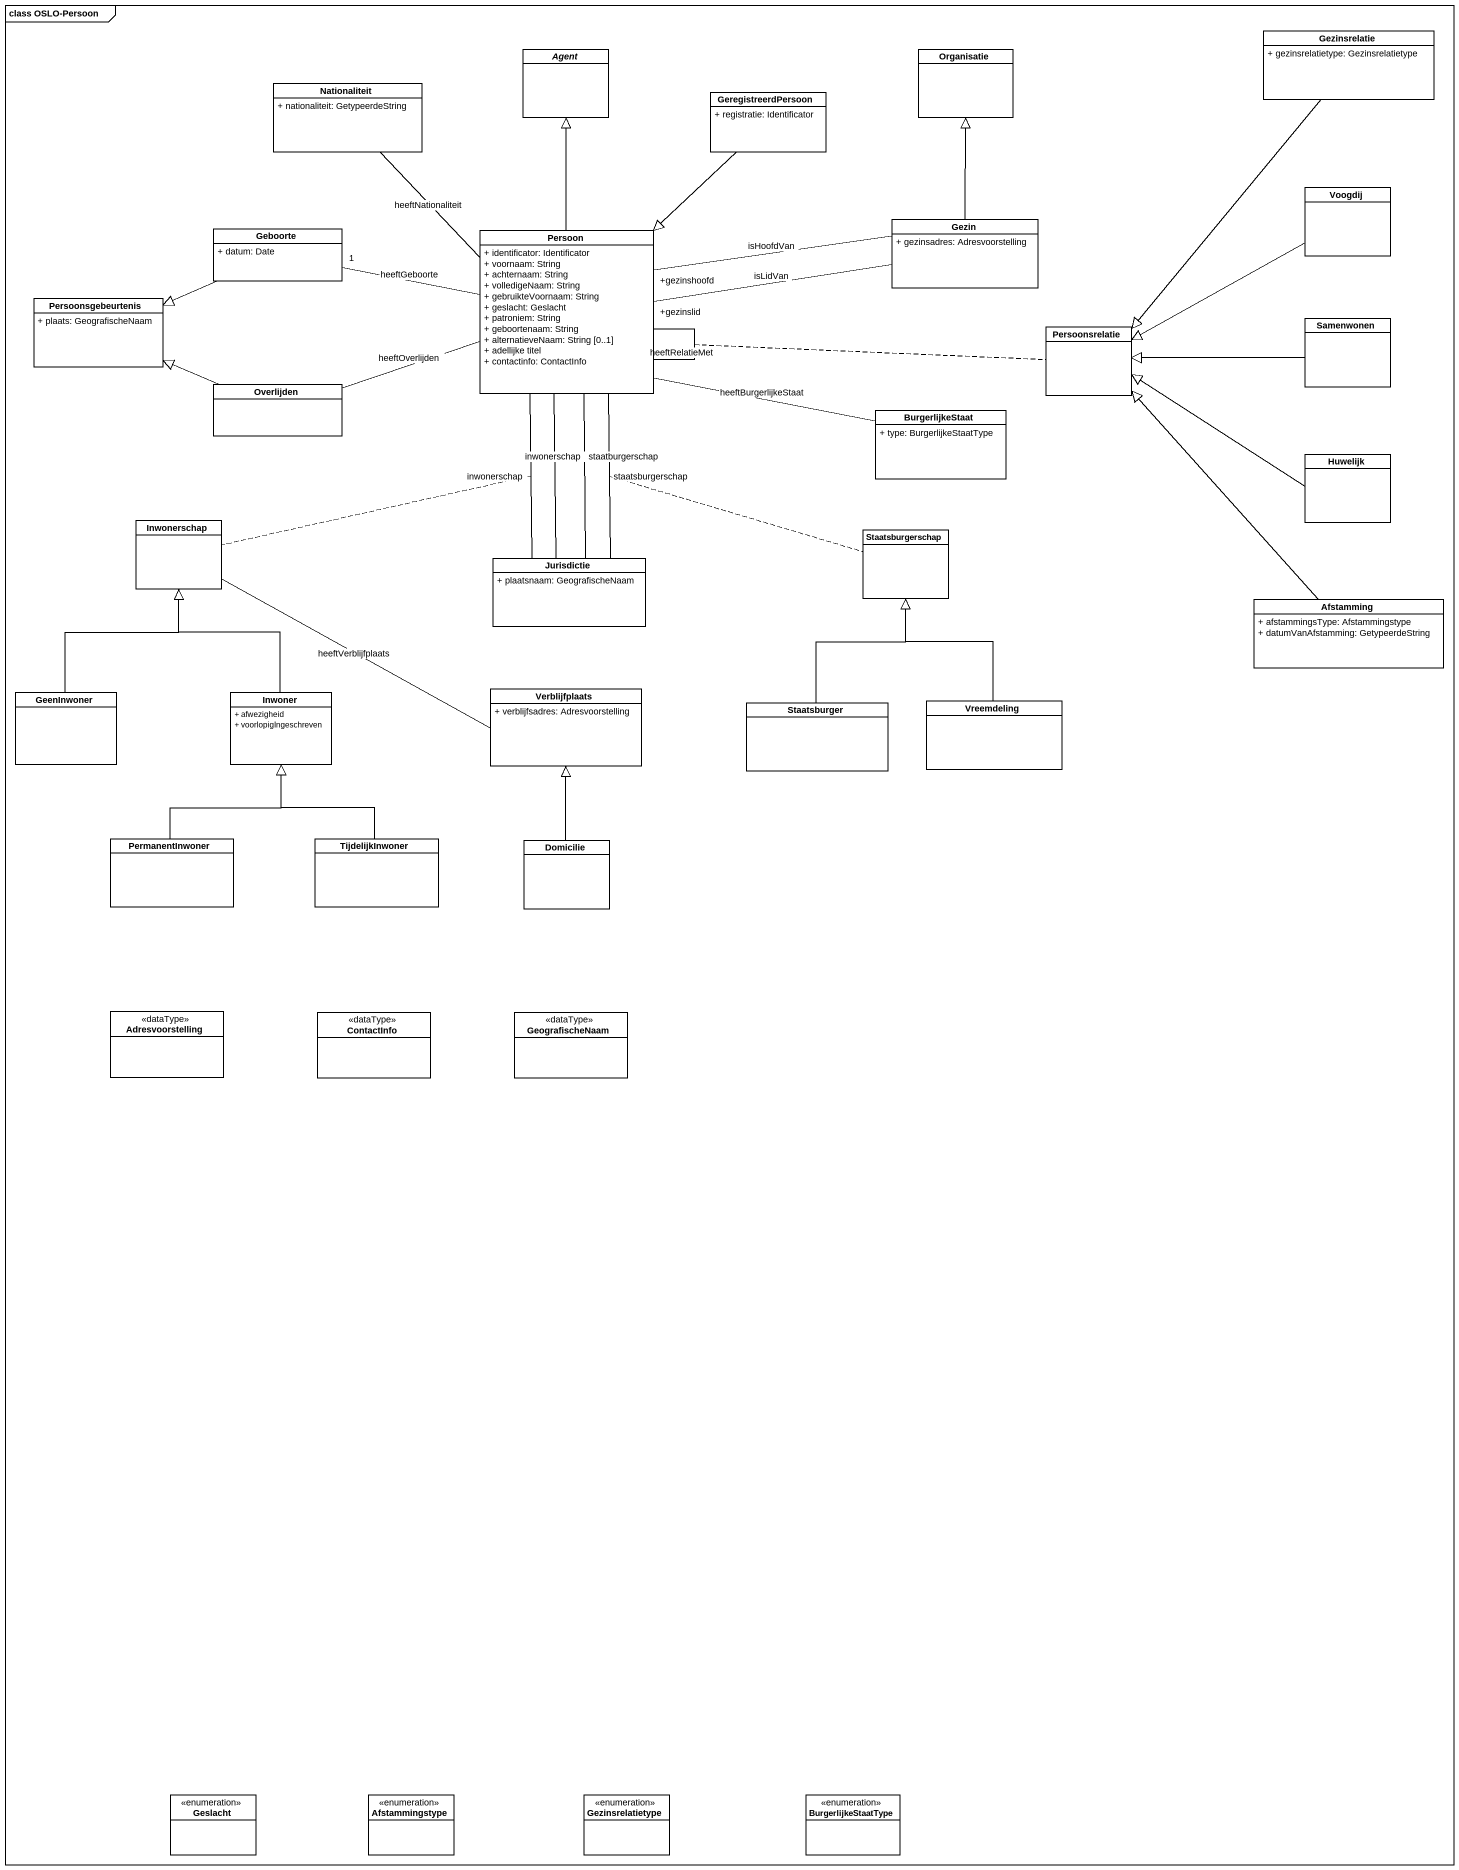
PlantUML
@startuml
mainframe class OSLO-Persoon
hide circle
hide empty members
skinparam classAttributeIconSize 0
abstract class "Agent" as Agent_
class Organisatie
class Gezinsrelatie {
  + gezinsrelatietype: Gezinsrelatietype
}
class Nationaliteit {
  + nationaliteit: GetypeerdeString
}
class GeregistreerdPersoon {
  + registratie: Identificator
}
class Voogdij
class Geboorte {
  + datum: Date
}
class Persoon {
  + identificator: Identificator
  + voornaam: String
  + achternaam: String
  + volledigeNaam: String
  + gebruikteVoornaam: String
  + geslacht: Geslacht
  + patroniem: String
  + geboortenaam: String
  + alternatieveNaam: String [0..1]
  + adellijke titel
  + contactinfo: ContactInfo
}
class Gezin {
  + gezinsadres: Adresvoorstelling
}
class Persoonsgebeurtenis {
  + plaats: GeografischeNaam
}
class Samenwonen
class Persoonsrelatie
class Overlijden
class BurgerlijkeStaat {
  + type: BurgerlijkeStaatType
}
class Huwelijk
class Inwonerschap
class Jurisdictie {
  + plaatsnaam: GeografischeNaam
}
class Staatsburgerschap
class Afstamming {
  + afstammingsType: Afstammingstype
  + datumVanAfstamming: GetypeerdeString
}
class GeenInwoner
class Inwoner {
  + afwezigheid
  + voorlopigIngeschreven
}
class Verblijfplaats {
  + verblijfsadres: Adresvoorstelling
}
class Staatsburger
class Vreemdeling
class PermanentInwoner
class TijdelijkInwoner
class Domicilie
class Adresvoorstelling <<dataType>>
class ContactInfo <<dataType>>
class GeografischeNaam <<dataType>>
enum Geslacht
enum Afstammingstype
enum Gezinsrelatietype
enum BurgerlijkeStaatType
Gezinsrelatie --|> Persoonsrelatie
GeregistreerdPersoon --|> Persoon
Voogdij -left-|> Persoonsrelatie
Geboorte -left-|> Persoonsgebeurtenis
Persoon -up-|> Agent_
Persoon -up- Nationaliteit : heeftNationaliteit
Persoon -left- "1" Geboorte : heeftGeboorte
Persoon -- Persoon : heeftRelatieMet
(Persoon, Persoon) .. Persoonsrelatie
Persoon "+gezinslid" -right- Gezin : isLidVan
Persoon "+gezinshoofd" -right- Gezin : isHoofdVan
Persoon -left- Overlijden : heeftOverlijden
Persoon -right- BurgerlijkeStaat : heeftBurgerlijkeStaat
Persoon -- Jurisdictie : staatsburgerschap
(Persoon, Jurisdictie) .. Staatsburgerschap
Persoon -- Jurisdictie : staatburgerschap
Persoon -- Jurisdictie : inwonerschap
(Persoon, Jurisdictie) .. Inwonerschap
Persoon -- Jurisdictie : inwonerschap
Gezin -up-|> Organisatie
Samenwonen -left-|> Persoonsrelatie
Overlijden -left-|> Persoonsgebeurtenis
Huwelijk -left-|> Persoonsrelatie
Inwonerschap -right- Verblijfplaats : heeftVerblijfplaats
Afstamming -up-|> Persoonsrelatie
GeenInwoner -up-|> Inwonerschap
Inwoner -up-|> Inwonerschap
Staatsburger -up-|> Staatsburgerschap
Vreemdeling -up-|> Staatsburgerschap
PermanentInwoner -up-|> Inwoner
TijdelijkInwoner -up-|> Inwoner
Domicilie -up-|> Verblijfplaats
@enduml
